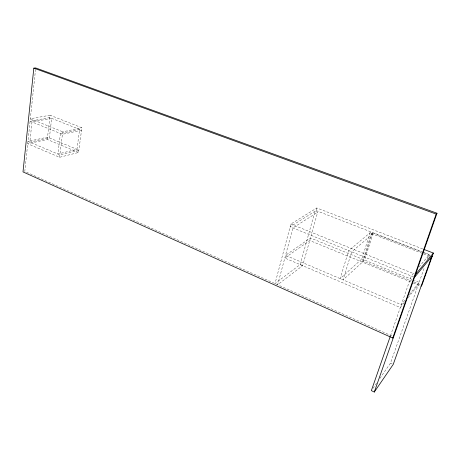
<?xml version="1.0" encoding="UTF-8"?>
<svg xmlns="http://www.w3.org/2000/svg" width="460" height="460" viewBox="0 0 460 460"><rect width="100%" height="100%" fill="white"/><g stroke="black" fill="none" stroke-linecap="round" stroke-linejoin="round"><path stroke-width="0.34" stroke-dasharray="2.3 1.72" d="M35.546 69.385L24.805 171.43L393.012 336.484M47.282 139.483L50.094 115.224L81.88 127.782L78.556 152.467L59.564 157.291L27.721 143.756L47.282 139.483L78.556 152.467M59.564 157.291L62.727 131.824L81.88 127.782M422.654 248.912L316.836 207.972L290.869 224.026L275.005 283.59L300.179 264.552L315.025 211.255L317.63 212.267L302.68 265.621L277.65 284.774L292.888 227.936L317.63 212.267M413.85 277.07L290.128 226.814L316.112 210.577L316.836 207.972M370.122 232.714L361.859 258.951L340.147 278.628L348.703 250.608L370.122 232.714L372.916 233.801L364.596 260.072L343.062 279.87L351.687 251.815L372.916 233.801M362.411 262.091L371.427 233.553L372.353 232.771L423.631 252.718M372.353 232.771L363.354 261.228L411.378 280.876M390.5 335.697L411.292 276.029L414.489 272.251M379.902 378.338L390.482 363.135L424.568 267.018M427.449 258.894L428.651 255.507L429.853 255.978M372.985 388.274L376.648 383.013M404.242 302.565L400.321 307.516L284.815 258.037L309.724 240.494L412.557 282.653M408.169 297.614L418.203 284.964M404.863 300.23L401.298 304.704L285.539 255.346L310.431 237.969L413.833 280.163M409.325 294.636L419.135 282.331L414.494 280.439M419.054 266.852L428.651 255.507M50.094 115.224L30.354 118.737L62.727 131.824M316.112 210.577L422.372 251.89M423.039 252.149L430.393 255.007M424.298 252.977L430.29 255.311M371.427 233.553L422.861 253.598M423.534 253.857L430.882 256.72M290.869 224.026L414.218 273.878M414.011 281.951L420.589 284.642M413.218 282.923L421.136 286.166M300.179 264.552L302.68 265.621M390.482 363.135L392.127 363.9M31.987 121.957L29.837 142.157L49.387 137.925L51.681 118.341L31.987 121.957M60.432 133.509L57.902 154.031L76.952 149.316L79.609 129.427L60.432 133.509M78.873 150.109L59.863 154.859L27.968 141.364L47.547 137.166L78.873 150.109M81.558 130.203L62.416 134.32L30.096 121.187L49.818 117.599L81.558 130.203"/><path stroke-width="0.69" d="M390.264 336.375L371.358 390.615L374.285 392.046L437 213.233L35.696 67.954L33.822 68.132L23 171.908L392.742 338.025L393.668 336.777M392.742 338.025L436.178 214.067L437 213.233M431.658 256.68L393.225 364.412L374.285 392.046M423.993 249.435L433.372 253.058L432.4 255.783L414.517 277.34M421.136 286.166L421.906 285.183L432.291 256.088L431.549 256.985M415.541 274.413L433.372 253.058M33.822 68.132L436.178 214.067"/></g></svg>
